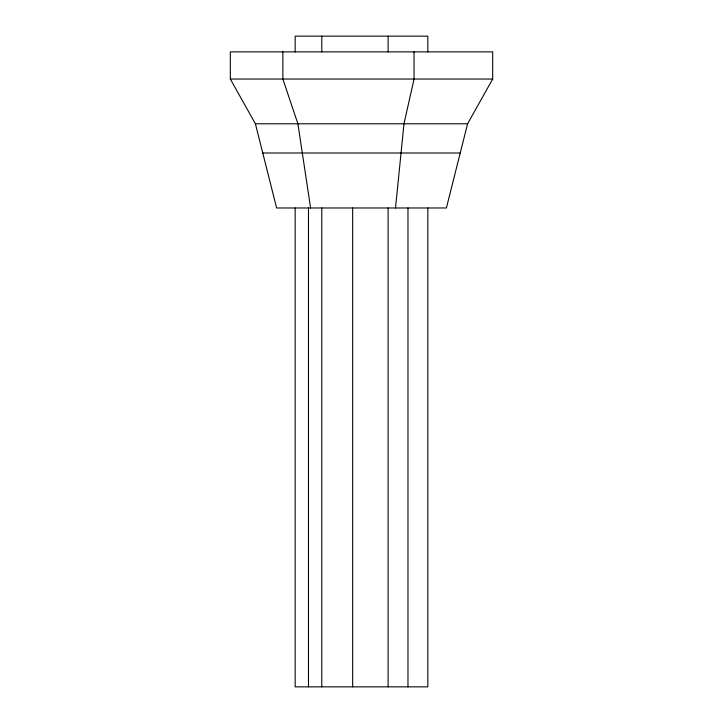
<?xml version="1.0" encoding="UTF-8"?>
<svg xmlns="http://www.w3.org/2000/svg" width="723" height="723" viewBox="0 0 723 723"><rect width="100%" height="100%" fill="white"/><g stroke="black" fill="none" stroke-linecap="round" stroke-linejoin="round"><path stroke-width="1.08" d="M395.508 207.98L403.994 123.778L414.044 79.042L414.044 51.875M467.591 123.778L446.389 207.98L276.611 207.98L255.409 123.778L230.321 79.042L230.321 51.875L492.679 51.875L492.679 79.042L467.591 123.778L255.409 123.778M230.321 79.042L492.679 79.042M262.765 152.996L460.235 152.996M310.61 207.98L297.903 123.778L282.865 79.042L282.865 51.875M427.835 51.948L427.835 36.15L295.165 36.15L295.165 51.948M427.835 207.98L427.835 686.85L295.165 686.85L295.165 207.98M407.971 207.98L407.971 686.85M388.115 36.15L388.115 51.948M388.115 207.98L388.115 686.85M352.661 207.98L352.661 686.85M321.78 36.15L321.78 51.948M321.78 207.98L321.78 686.85M308.477 207.98L308.477 686.85"/></g></svg>
